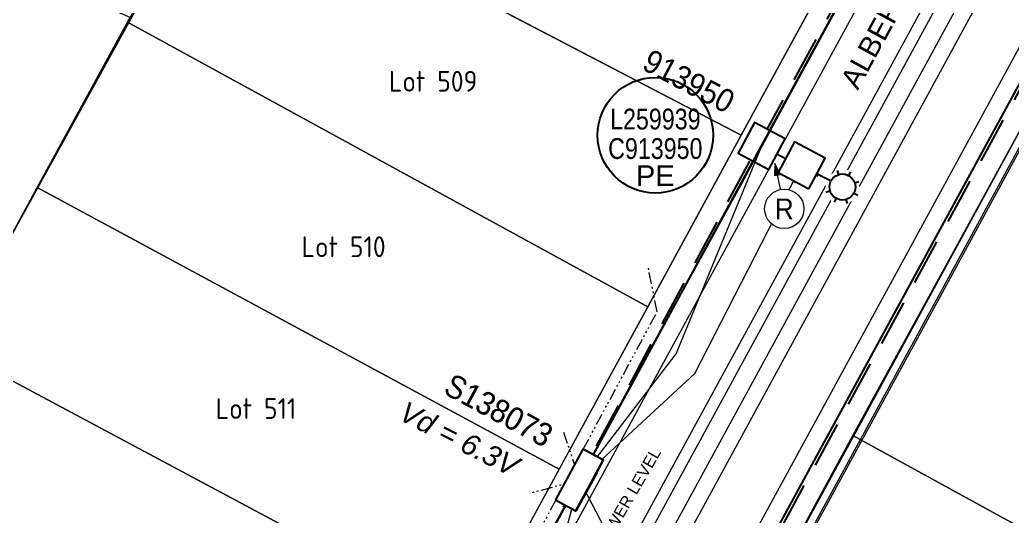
# Model space of a CAD drawing. Header units: metres. Extents: x 279683 to 1215799, y 6210454 to 24863887.
# Drawn here: x 280094.9 to 280180.8, y 6216895.8 to 6216938.7 of the extents above; entities that cross this region are included whole.
import ezdxf
from ezdxf.enums import TextEntityAlignment as Align

# ---------------------------------------------------------------- set-up
doc = ezdxf.new("R2010")
doc.units = ezdxf.units.M
doc.linetypes.add('IE Trench LV', pattern=[6, 4, -2])
doc.linetypes.add('PHANTOM2', pattern=[2.45, 1, -0.25, 0.15, -0.25, 0.15, -0.25, 0.15, -0.25])
doc.layers.get('0').update_dxf_attribs({"color": 6})
for name, color, linetype, lineweight in [('_User Miscellaneous1', 11, 'Continuous', 13), ('_User Miscellaneous6', 13, 'Continuous', 13), ('_User Miscellaneous8', 181, 'Continuous', 13), ('_User_LV_Exist', 5, 'Continuous', 25), ('Cadastre Developer_SP_NEW', 92, 'Continuous', 15), ('Cadastre Land Parcels_SP_EXT', 118, 'Continuous', 15), ('Cadastre Road Names_SP_HV_LV_SL_EXT', 211, 'Continuous', 15), ('Services_SP_NEW', 2, 'PHANTOM2', 20)]:
    doc.layers.add(name, color=color, linetype=linetype, lineweight=lineweight)
doc.layers.add('_User Miscellaneous11', color=252, linetype='Continuous', lineweight=13, transparency=0.5)
for name, color, linetype in [('Equip_SP_SL_NEW', 2, 'Continuous'), ('Mains_LV_NEW_R6', 2, 'Continuous'), ('Mains_LV_New_T84', 2, 'Cable x'), ('SupportsUG_SP_LV_NEW', 2, 'Continuous'), ('SupportsUG_SP_LV_SL_NEW', 2, 'Continuous'), ('Trench_SP_NEW', 2, 'Continuous')]:
    doc.layers.add(name, color=color, linetype=linetype)
doc.styles.add('LotNum', font='isocp.shx')
doc.styles.add('SL_LABEL', font='arial.ttf', dxfattribs={"height": 2})
doc.styles.get("Standard").update_dxf_attribs({"font": 'arial.ttf'})
doc.linetypes.add('Cable 3', pattern='A,5,-0.01,[">>",Standard,S=1.5,R=0,X=0,Y=-0.735],-2.4', length=7.41)
doc.linetypes.add('Cable New UG', pattern='A,5.5,-0.01,["X",Standard,S=1.8,R=0,X=0,Y=-0.94],-1.7', length=7.21)
doc.linetypes.add('Cable o', pattern='A,3.5,-0.01,["O",Standard,S=1.25,R=0,X=0,Y=-0.63],-1.36', length=4.87)
doc.linetypes.add('Cable x', pattern='A,4.5,-0.01,["X",Standard,S=1.25,R=0,X=0,Y=-0.65],-1.2', length=5.71)

# ---------------------------------------------------------------- blocks, each defined once
blk = doc.blocks.new('*U366')
at = {"layer": 'Services_SP_NEW'}
for points in [[(-1.839, 0.001), (1.361, 3.001)], [(1.361, -2.999), (-1.839, 0.001)]]:
    blk.add_lwpolyline(points, dxfattribs=at)
blk = doc.blocks.new('*U367')
at = {"layer": 'Services_SP_NEW', "flags": 128}
for points in [[(-15.572, -0.839), (-18.572, 1.661)], [(16.012, -0.839), (19.012, 1.661)], [(-2.499, -0.839), (-15.572, -0.839)], [(2.501, -0.839), (16.012, -0.839)]]:
    blk.add_lwpolyline(points, dxfattribs=at)
blk = doc.blocks.new('*U370')
at = {"width": 0.9}
blk.add_attdef('ASSET_NUM', text='', height=2, dxfattribs=at).set_placement((4, 2), align=Align.MIDDLE_LEFT)
for tag, p, flags in [('SUBURB', (-2, 0), 1), ('STREETNAME', (-1.8, 0), 9), ('PARENT', (-1.6, 0), 9), ('NOTES', (-1.4, 0), 9), ('LOCATION', (-1.2, 0), 9), ('LEGEND', (-1, 0), 9), ('USAGE', (-0.8, 0), 9), ('SUPPORT_TYPE', (-0.6, 0), 9), ('STATE', (-0.4, 0), 9), ('OWNED_BY', (-0.2, 0), 9)]:
    blk.add_attdef(tag, p, '', height=0.2, rotation=270, dxfattribs=dict(flags=flags))
blk.add_wipeout([(1, 2.5), (1, -2.5), (-1, -2.5), (-1, 2.5)])
blk.add_lwpolyline([(-1, 2.5), (-1, -1.25), (-1, 1.25), (-1, -2.5), (1, -2.5), (1, 2.5)], close=True)
blk = doc.blocks.new('*U326')
at = {"ltscale": 0.1}
blk.add_circle((0, 0), 5, dxfattribs=at)
at = {"insert": (0, -2.6), "char_height": 1.8, "attachment_point": 2}
blk.add_mtext('PE', dxfattribs=at)
at = {"width": 0.8}
blk.add_attdef('SNUMBER', text='', height=1.8, dxfattribs=at).set_placement((0, 0.5), align=Align.CENTER)
at = {"flags": 1}
blk.add_attdef('Z', (0, 0), '', height=0.2, dxfattribs=at)
at = {"width": 0.8}
blk.add_attdef('CNUMBER', text='', height=1.8, dxfattribs=at).set_placement((0, -0.25), align=Align.TOP_CENTER)
blk = doc.blocks.new('COLUMN_NEW')
at = {"width": 0.9, "flags": 8}
blk.add_attdef('ASSET_NUM', text='', height=2, dxfattribs=at).set_placement((4, 2), align=Align.MIDDLE_LEFT)
at = {"flags": 1}
blk.add_attdef('Z', (-2.351, -1.813), '', height=0.2, rotation=270, dxfattribs=at)
at = {"ltscale": 10}
blk.add_wipeout([(-1.5, -1.5), (-1.5, 1.5), (1.5, 1.5), (1.5, -1.5)], dxfattribs=at)
blk.add_lwpolyline([(-1.5, 1.5), (-1.5, -1.5), (1.5, -1.5), (1.5, 1.5)], close=True)
at = {"flags": 9}
for tag, p in [('NOTES', (-2, -1.813)), ('SUBURB', (-1.8, -1.813)), ('STREETNAME', (-1.6, -1.813)), ('LOCATION', (-1.4, -1.813)), ('LEGEND', (-1.2, -1.813)), ('USAGE', (-1, -1.813)), ('STATE', (-0.8, -1.813)), ('OWNED_BY', (-0.6, -1.813)), ('COLUMN_TYPE', (-0.4, -1.813)), ('STREET_CODE', (-0.2, -1.813)), ('STRUCTURE_PLANT_NUMBER', (0.031, -1.813))]:
    blk.add_attdef(tag, text='', height=0.2, rotation=270, dxfattribs=at).set_placement(p, align=Align.MIDDLE_LEFT)
blk = doc.blocks.new('*U317')
at = {"flags": 9}
for tag, p in [('LANTNUMBER', (-1.4, 2.6)), ('LOUTREACH', (-1.4, 2.2)), ('LOUTREACHVOCAB', (-1.4, 2)), ('LRATECODE', (-1.4, 1.8)), ('LREMOVE', (-1.4, 1.6)), ('LREPLACE', (-1.4, 1.4)), ('LTYPEVOCAB', (-1.4, 1)), ('LTYPE', (-1.4, 1.2)), ('LEGEND', (-1.4, 0.8)), ('SUBURB', (-1.4, 0.6)), ('STREETNAME', (-1.4, 0.4)), ('LOCATION', (-1.4, 0.2)), ('LNEW', (-6.4, 0)), ('LMASTVOCAB', (-6.2, 0)), ('LMAST', (-6, 0)), ('LLAMPVOCAB', (-5.8, 0)), ('LLAMP', (-5.6, 0)), ('LEXIST', (-5.4, 0)), ('LCHARGE3PERCENT', (-5.2, 0)), ('LCHARGE3', (-5, 0)), ('LCHARGE2PERCENT', (-4.8, 0)), ('LCHARGE2', (-4.6, 0)), ('LCHARGE1PERCENT', (-4.4, 0)), ('LCHARGE1', (-4.2, 0)), ('LCATEGORY', (-4, 0)), ('LBRACKETVOCAB', (-3.8, 0)), ('LBRACKET', (-3.6, 0)), ('LKINGHEIGHT', (-3.4, 0)), ('CREPLACE', (-3.2, 0)), ('CREMOVE', (-3, 0)), ('CNUMBER', (-2.8, 0)), ('CNEW', (-2.6, 0)), ('CEXIST', (-2.4, 0)), ('USAGE', (-2.2, 0)), ('STATE', (-2, 0)), ('OWNED_BY', (-1.8, 0)), ('ORIENTATION', (-1.6, 0)), ('OPERATING_VOLTAGE', (-1.4, 0)), ('MAINTAINED_BY', (-1.4, -0.663)), ('NOTES', (-1.4, 0)), ('NO_PHASES', (-1.2, 0)), ('LANTERN_TYPE', (-1, 0)), ('LANTERN_PURPOSE', (-0.8, 0)), ('CONTROL_TYPE', (-0.6, 0)), ('CONSTRUCTED_VOLTAGE', (-0.4, 0))]:
    blk.add_attdef(tag, text='', height=0.2, rotation=270, dxfattribs=at).set_placement(p, align=Align.MIDDLE_LEFT)
at = {"style": 'SL_LABEL', "flags": 8}
blk.add_attdef('ASSET_NUM', text='', height=1, dxfattribs=at).set_placement((7, 1), align=Align.MIDDLE_LEFT)
for tag, p, height, flags in [('OPERATED_BY', (-1.4, -0.407), 0.2, 9), ('Z', (0, 0), 0.001, 1)]:
    blk.add_attdef(tag, p, '', height=height, rotation=270, dxfattribs=dict(flags=flags))
at = {"style": 'SL_LABEL', "flags": 9}
blk.add_attdef('STREET_CODE', text='', height=0.001, rotation=270, dxfattribs=at).set_placement((0.001, 0), align=Align.MIDDLE_LEFT)
at = {"flags": 8}
blk.add_attdef('LNUMBER', text='', height=1, dxfattribs=at).set_placement((7, -1), align=Align.MIDDLE_LEFT)
blk.add_wipeout([(5.688, 0), (5.061, -1.061), (4, -1.688), (2.939, -1.061), (2.313, 0), (2.939, 1.061), (4, 1.687), (5.061, 1.061)])
for p, q in [((2.939, 1.061), (3.205, 0.795)), ((4, 1.5), (4, 1.125)), ((5.061, 1.061), (4.795, 0.795)), ((0, 0), (2.875, 0)), ((2.939, -1.061), (3.205, -0.795)), ((5.061, -1.061), (4.795, -0.795)), ((5.125, 0), (5.5, 0)), ((4, -1.125), (4, -1.5))]:
    blk.add_line(p, q)
blk.add_circle((4, 0), 1.125)
blk = doc.blocks.new('*U388')
h = blk.add_hatch(color=256)
h.dxf.hatch_style = 1
h.paths.add_polyline_path([(-0.853, 2.887), (-0.363, 2.988), (-0.811, 3.917)])
at = {"flags": 128}
blk.add_lwpolyline([(-0.853, 2.887), (-0.363, 2.988), (-0.811, 3.917), (-0.853, 2.887)], dxfattribs=at)
blk.add_wipeout([(0, 1.75), (-0.021, 1.75), (-0.043, 1.749), (-0.064, 1.749), (-0.086, 1.748), (-0.107, 1.747), (-0.129, 1.745), (-0.15, 1.744), (-0.172, 1.742), (-0.193, 1.739), (-0.214, 1.737), (-0.236, 1.734), (-0.257, 1.731), (-0.278, 1.728), (-0.299, 1.724), (-0.32, 1.72), (-0.341, 1.716), (-0.362, 1.712), (-0.383, 1.707), (-0.404, 1.703), (-0.425, 1.698), (-0.446, 1.692), (-0.467, 1.687), (-0.487, 1.681), (-0.508, 1.675), (-0.529, 1.668), (-0.549, 1.662), (-0.569, 1.655), (-0.59, 1.648), (-0.61, 1.64), (-0.63, 1.633), (-0.65, 1.625), (-0.67, 1.617), (-0.689, 1.608), (-0.709, 1.6), (-0.729, 1.591), (-0.748, 1.582), (-0.768, 1.573), (-0.787, 1.563), (-0.806, 1.553), (-0.825, 1.543), (-0.844, 1.533), (-0.863, 1.523), (-0.881, 1.512), (-0.9, 1.501), (-0.918, 1.49), (-0.936, 1.478), (-0.954, 1.467), (-0.972, 1.455), (-0.99, 1.443), (-1.008, 1.431), (-1.025, 1.418), (-1.042, 1.406), (-1.06, 1.393), (-1.077, 1.38), (-1.094, 1.366), (-1.11, 1.353), (-1.127, 1.339), (-1.143, 1.325), (-1.159, 1.311), (-1.175, 1.297), (-1.191, 1.282), (-1.207, 1.267), (-1.222, 1.253), (-1.237, 1.237), (-1.253, 1.222), (-1.267, 1.207), (-1.282, 1.191), (-1.297, 1.175), (-1.311, 1.159), (-1.325, 1.143), (-1.339, 1.127), (-1.353, 1.11), (-1.366, 1.094), (-1.38, 1.077), (-1.393, 1.06), (-1.406, 1.042), (-1.418, 1.025), (-1.431, 1.008), (-1.443, 0.99), (-1.455, 0.972), (-1.467, 0.954), (-1.478, 0.936), (-1.49, 0.918), (-1.501, 0.9), (-1.512, 0.881), (-1.523, 0.863), (-1.533, 0.844), (-1.543, 0.825), (-1.553, 0.806), (-1.563, 0.787), (-1.573, 0.768), (-1.582, 0.748), (-1.591, 0.729), (-1.6, 0.709), (-1.608, 0.689), (-1.617, 0.67), (-1.625, 0.65), (-1.633, 0.63), (-1.64, 0.61), (-1.648, 0.59), (-1.655, 0.569), (-1.662, 0.549), (-1.668, 0.529), (-1.675, 0.508), (-1.681, 0.487), (-1.687, 0.467), (-1.692, 0.446), (-1.698, 0.425), (-1.703, 0.404), (-1.707, 0.383), (-1.712, 0.362), (-1.716, 0.341), (-1.72, 0.32), (-1.724, 0.299), (-1.728, 0.278), (-1.731, 0.257), (-1.734, 0.236), (-1.737, 0.214), (-1.739, 0.193), (-1.742, 0.172), (-1.744, 0.15), (-1.745, 0.129), (-1.747, 0.107), (-1.748, 0.086), (-1.749, 0.064), (-1.749, 0.043), (-1.75, 0.021), (-1.75, 0), (-1.75, -0.021), (-1.749, -0.043), (-1.749, -0.064), (-1.748, -0.086), (-1.747, -0.107), (-1.745, -0.129), (-1.744, -0.15), (-1.742, -0.172), (-1.739, -0.193), (-1.737, -0.214), (-1.734, -0.236), (-1.731, -0.257), (-1.728, -0.278), (-1.724, -0.299), (-1.72, -0.32), (-1.716, -0.341), (-1.712, -0.362), (-1.707, -0.383), (-1.703, -0.404), (-1.698, -0.425), (-1.692, -0.446), (-1.687, -0.467), (-1.681, -0.487), (-1.675, -0.508), (-1.668, -0.529), (-1.662, -0.549), (-1.655, -0.569), (-1.648, -0.59), (-1.64, -0.61), (-1.633, -0.63), (-1.625, -0.65), (-1.617, -0.67), (-1.608, -0.689), (-1.6, -0.709), (-1.591, -0.729), (-1.582, -0.748), (-1.573, -0.768), (-1.563, -0.787), (-1.553, -0.806), (-1.543, -0.825), (-1.533, -0.844), (-1.523, -0.863), (-1.512, -0.881), (-1.501, -0.9), (-1.49, -0.918), (-1.478, -0.936), (-1.467, -0.954), (-1.455, -0.972), (-1.443, -0.99), (-1.431, -1.008), (-1.418, -1.025), (-1.406, -1.042), (-1.393, -1.06), (-1.38, -1.077), (-1.366, -1.094), (-1.353, -1.11), (-1.339, -1.127), (-1.325, -1.143), (-1.311, -1.159), (-1.297, -1.175), (-1.282, -1.191), (-1.267, -1.207), (-1.253, -1.222), (-1.237, -1.237), (-1.222, -1.253), (-1.207, -1.267), (-1.191, -1.282), (-1.175, -1.297), (-1.159, -1.311), (-1.143, -1.325), (-1.127, -1.339), (-1.11, -1.353), (-1.094, -1.366), (-1.077, -1.38), (-1.06, -1.393), (-1.042, -1.406), (-1.025, -1.418), (-1.008, -1.431), (-0.99, -1.443), (-0.972, -1.455), (-0.954, -1.467), (-0.936, -1.478), (-0.918, -1.49), (-0.9, -1.501), (-0.881, -1.512), (-0.863, -1.523), (-0.844, -1.533), (-0.825, -1.543), (-0.806, -1.553), (-0.787, -1.563), (-0.768, -1.573), (-0.748, -1.582), (-0.729, -1.591), (-0.709, -1.6), (-0.689, -1.608), (-0.67, -1.617), (-0.65, -1.625), (-0.63, -1.633), (-0.61, -1.64), (-0.59, -1.648), (-0.569, -1.655), (-0.549, -1.662), (-0.529, -1.668), (-0.508, -1.675), (-0.487, -1.681), (-0.467, -1.687), (-0.446, -1.692), (-0.425, -1.698), (-0.404, -1.703), (-0.383, -1.707), (-0.362, -1.712), (-0.341, -1.716), (-0.32, -1.72), (-0.299, -1.724), (-0.278, -1.728), (-0.257, -1.731), (-0.236, -1.734), (-0.214, -1.737), (-0.193, -1.739), (-0.172, -1.742), (-0.15, -1.744), (-0.129, -1.745), (-0.107, -1.747), (-0.086, -1.748), (-0.064, -1.749), (-0.043, -1.749), (-0.021, -1.75), (0, -1.75), (0.021, -1.75), (0.043, -1.749), (0.064, -1.749), (0.086, -1.748), (0.107, -1.747), (0.129, -1.745), (0.15, -1.744), (0.172, -1.742), (0.193, -1.739), (0.214, -1.737), (0.236, -1.734), (0.257, -1.731), (0.278, -1.728), (0.299, -1.724), (0.32, -1.72), (0.341, -1.716), (0.362, -1.712), (0.383, -1.707), (0.404, -1.703), (0.425, -1.698), (0.446, -1.692), (0.467, -1.687), (0.487, -1.681), (0.508, -1.675), (0.529, -1.668), (0.549, -1.662), (0.569, -1.655), (0.59, -1.648), (0.61, -1.64), (0.63, -1.633), (0.65, -1.625), (0.67, -1.617), (0.689, -1.608), (0.709, -1.6), (0.729, -1.591), (0.748, -1.582), (0.768, -1.573), (0.787, -1.563), (0.806, -1.553), (0.825, -1.543), (0.844, -1.533), (0.863, -1.523), (0.881, -1.512), (0.9, -1.501), (0.918, -1.49), (0.936, -1.478), (0.954, -1.467), (0.972, -1.455), (0.99, -1.443), (1.008, -1.431), (1.025, -1.418), (1.042, -1.406), (1.06, -1.393), (1.077, -1.38), (1.094, -1.366), (1.11, -1.353), (1.127, -1.339), (1.143, -1.325), (1.159, -1.311), (1.175, -1.297), (1.191, -1.282), (1.207, -1.267), (1.222, -1.253), (1.237, -1.237), (1.253, -1.222), (1.267, -1.207), (1.282, -1.191), (1.297, -1.175), (1.311, -1.159), (1.325, -1.143), (1.339, -1.127), (1.353, -1.11), (1.366, -1.094), (1.38, -1.077), (1.393, -1.06), (1.406, -1.042), (1.418, -1.025), (1.431, -1.008), (1.443, -0.99), (1.455, -0.972), (1.467, -0.954), (1.478, -0.936), (1.49, -0.918), (1.501, -0.9), (1.512, -0.881), (1.523, -0.863), (1.533, -0.844), (1.543, -0.825), (1.553, -0.806), (1.563, -0.787), (1.573, -0.768), (1.582, -0.748), (1.591, -0.729), (1.6, -0.709), (1.608, -0.689), (1.617, -0.67), (1.625, -0.65), (1.633, -0.63), (1.64, -0.61), (1.648, -0.59), (1.655, -0.569), (1.662, -0.549), (1.668, -0.529), (1.675, -0.508), (1.681, -0.487), (1.687, -0.467), (1.692, -0.446), (1.698, -0.425), (1.703, -0.404), (1.707, -0.383), (1.712, -0.362), (1.716, -0.341), (1.72, -0.32), (1.724, -0.299), (1.728, -0.278), (1.731, -0.257), (1.734, -0.236), (1.737, -0.214), (1.739, -0.193), (1.742, -0.172), (1.744, -0.15), (1.745, -0.129), (1.747, -0.107), (1.748, -0.086), (1.749, -0.064), (1.749, -0.043), (1.75, -0.021), (1.75, 0), (1.75, 0.021), (1.749, 0.043), (1.749, 0.064), (1.748, 0.086), (1.747, 0.107), (1.745, 0.129), (1.744, 0.15), (1.742, 0.172), (1.739, 0.193), (1.737, 0.214), (1.734, 0.236), (1.731, 0.257), (1.728, 0.278), (1.724, 0.299), (1.72, 0.32), (1.716, 0.341), (1.712, 0.362), (1.707, 0.383), (1.703, 0.404), (1.698, 0.425), (1.692, 0.446), (1.687, 0.467), (1.681, 0.487), (1.675, 0.508), (1.668, 0.529), (1.662, 0.549), (1.655, 0.569), (1.648, 0.59), (1.64, 0.61), (1.633, 0.63), (1.625, 0.65), (1.617, 0.67), (1.608, 0.689), (1.6, 0.709), (1.591, 0.729), (1.582, 0.748), (1.573, 0.768), (1.563, 0.787), (1.553, 0.806), (1.543, 0.825), (1.533, 0.844), (1.523, 0.863), (1.512, 0.881), (1.501, 0.9), (1.49, 0.918), (1.478, 0.936), (1.467, 0.954), (1.455, 0.972), (1.443, 0.99), (1.431, 1.008), (1.418, 1.025), (1.406, 1.042), (1.393, 1.06), (1.38, 1.077), (1.366, 1.094), (1.353, 1.11), (1.339, 1.127), (1.325, 1.143), (1.311, 1.159), (1.297, 1.175), (1.282, 1.191), (1.267, 1.207), (1.253, 1.222), (1.237, 1.237), (1.222, 1.253), (1.207, 1.267), (1.191, 1.282), (1.175, 1.297), (1.159, 1.311), (1.143, 1.325), (1.127, 1.339), (1.11, 1.353), (1.094, 1.366), (1.077, 1.38), (1.06, 1.393), (1.042, 1.406), (1.025, 1.418), (1.008, 1.431), (0.99, 1.443), (0.972, 1.455), (0.954, 1.467), (0.936, 1.478), (0.918, 1.49), (0.9, 1.501), (0.881, 1.512), (0.863, 1.523), (0.844, 1.533), (0.825, 1.543), (0.806, 1.553), (0.787, 1.563), (0.768, 1.573), (0.748, 1.582), (0.729, 1.591), (0.709, 1.6), (0.689, 1.608), (0.67, 1.617), (0.65, 1.625), (0.63, 1.633), (0.61, 1.64), (0.59, 1.648), (0.569, 1.655), (0.549, 1.662), (0.529, 1.668), (0.508, 1.675), (0.487, 1.681), (0.467, 1.687), (0.446, 1.692), (0.425, 1.698), (0.404, 1.703), (0.383, 1.707), (0.362, 1.712), (0.341, 1.716), (0.32, 1.72), (0.299, 1.724), (0.278, 1.728), (0.257, 1.731), (0.236, 1.734), (0.214, 1.737), (0.193, 1.739), (0.172, 1.742), (0.15, 1.744), (0.129, 1.745), (0.107, 1.747), (0.086, 1.748), (0.064, 1.749), (0.043, 1.749), (0.021, 1.75)])
blk.add_line((-0.811, 3.917), (-0.355, 1.714))
blk.add_circle((0, 0), 1.7)
at = {"width": 0.9}
blk.add_attdef('CODE', text='', height=1.8, dxfattribs=at).set_placement((0, 0), align=Align.MIDDLE_CENTER)
at = {"flags": 1}
blk.add_attdef('Z', (0, 0), '', height=0.2, dxfattribs=at)

msp = doc.modelspace()

# ---------------------------------------------------------------- linework, layer by layer
at = {"layer": 'Cadastre Developer_SP_NEW', "flags": 128}
for points in [[(280111.948, 6216952.42), (280157.115, 6216928.888), (280157.32, 6216928.7812), (280149.2257, 6216913.934), (280104.1832, 6216938.5505)], [(280096.358, 6216924.2329), (280104.1832, 6216938.5505), (280149.2257, 6216913.934), (280141.5615, 6216899.8756)], [(280166.9752, 6216902.7985), (280185.1194, 6216935.9009), (280255.9295, 6216897.7749), (280237.4864, 6216864.1499)], [(280096.358, 6216924.2329), (280141.5615, 6216899.8756), (280134.1069, 6216886.2017), (280088.8158, 6216910.3711)], [(280080.6651, 6216895.3724), (280088.8158, 6216910.3711), (280134.1069, 6216886.2017), (280125.8376, 6216871.0335)], [(280148.4864, 6216868.7054), (280166.9752, 6216902.7985), (280237.4864, 6216864.1499), (280219.6684, 6216831.6646)]]:
    msp.add_lwpolyline(points, close=True, dxfattribs=at)
at = {"layer": 'Cadastre Land Parcels_SP_EXT', "linetype": 'Continuous'}
msp.add_lwpolyline([(280104.401, 6216938.949), (280058.248, 6216958.927), (280048.549, 6216941.092), (280092.837, 6216917.806), (280102.257, 6216935.026), (280104.401, 6216938.949)], close=True, dxfattribs=at)
at = {"layer": 'Trench_SP_NEW', "linetype": 'IE Trench LV', "flags": 128}
msp.add_lwpolyline([(280148.9625, 6217035.8804), (280149.3655, 6217035.6566), (280150.0717, 6217035.2547), (280150.7732, 6217034.8429), (280151.1798, 6217034.5985), (280152.009, 6217034.0863), (280152.7708, 6217033.5994), (280153.3003, 6217033.2515), (280155.5883, 6217031.6538), (280157.5955, 6217030.1173), (280159.3446, 6217028.6654), (280161.0684, 6217027.1208), (280163.1863, 6217025.0506), (280164.8127, 6217023.3148), (280166.089, 6217021.8516), (280167.1865, 6217020.5138), (280169.2977, 6217017.7012), (280170.1945, 6217016.3959), (280171.2369, 6217014.7804), (280172.0208, 6217013.4868), (280173.0206, 6217011.7231), (280173.714, 6217010.4129), (280174.3754, 6217009.086), (280175.0019, 6217007.7484), (280175.6521, 6217006.2628), (280176.3634, 6217004.5002), (280176.8656, 6217003.1419), (280177.3843, 6217001.6205), (280178.2249, 6216998.8104), (280178.6797, 6216997.0361), (280178.9654, 6216995.7878), (280179.3152, 6216994.0581), (280179.5973, 6216992.4243), (280179.8076, 6216990.9846), (280180.052, 6216988.8708), (280180.233, 6216986.5543), (280180.321, 6216984.3766), (280180.3308, 6216982.272), (280180.2918, 6216980.7486), (280180.1846, 6216978.7909), (280180.0565, 6216977.2667), (280179.8559, 6216975.4768), (280179.5964, 6216973.6605), (280179.3226, 6216972.0721), (280179.0493, 6216970.6947), (280178.6525, 6216968.7436), (280178.1366, 6216966.9598), (280177.4117, 6216964.5543, -0.0539431), (280168.3475, 6216945.4572), (280158.8221, 6216927.9852), (280143.1998, 6216898.9927), (280112.3102, 6216842.6686, 0.0128474), (280108.8657, 6216836.1519, 0.0906564), (280107.928, 6216831.1128, 0.081046), (280108.6437, 6216826.7262, 0.1600887), (280113.7958, 6216819.8202, 0.2135564), (280124.8637, 6216817.6737), (280126.3701, 6216818.117), (280127.3415, 6216818.5061), (280128.8219, 6216819.2757), (280130.3971, 6216820.3756), (280131.8271, 6216821.7081), (280133.3809, 6216823.7203), (280134.5945, 6216826.1235), (280135.3603, 6216828.9681), (280135.5247, 6216831.4147), (280135.2476, 6216833.8805), (280134.1401, 6216838.6195), (280133.9754, 6216841.1398), (280134.3336, 6216844.6201), (280135.4524, 6216848.187), (280136.814, 6216850.8465), (280138.081, 6216853.1705), (280140.5552, 6216857.7089), (280155.6667, 6216885.4277), (280161.3411, 6216895.8362), (280179.3043, 6216928.786), (280183.3442, 6216936.1964), (280187.3706, 6216943.5819), (280189.6331, 6216947.8815), (280190.5038, 6216949.7095), (280191.698, 6216952.4303), (280192.8415, 6216955.3275), (280193.7468, 6216957.888), (280194.8191, 6216961.3466), (280195.6535, 6216964.5088), (280195.6535, 6216964.5088)], format="xyb", dxfattribs=at)

# ---------------------------------------------------------------- block references
at = {"layer": 'Services_SP_NEW'}
for name, rotation in [('*U367', 61.68243149097687), ('*U366', 151.6824314909769)]:
    msp.add_blockref(name, (280141.7033, 6216899.7991), dxfattribs=dict(at, rotation=rotation))

# ---------------------------------------------------------------- texts
at = {"layer": 'Cadastre Developer_SP_NEW', "style": 'LotNum'}
for s, p in [('Lot 509', (280130.6361, 6216933.4382)), ('Lot 510', (280122.8857, 6216919.1192)), ('Lot 511', (280115.2983, 6216905.1233))]:
    msp.add_text(s, height=1.8, dxfattribs=at).set_placement(p, align=Align.MIDDLE_CENTER)
at = {"layer": 'Cadastre Road Names_SP_HV_LV_SL_EXT'}
msp.add_text('ALBERT ST', height=1.8, rotation=61.345837, dxfattribs=at).set_placement((280167.4039, 6216932.6069))

# ---------------------------------------------------------------- next in the draw order: block references
at = {"layer": 'Equip_SP_SL_NEW', "rotation": 332.0814769029232}
msp.add_blockref('*U317', (280159.0872, 6216927.8448), dxfattribs=at)

# ---------------------------------------------------------------- next in the draw order: linework, layer by layer
at = {"layer": '_User Miscellaneous6', "lineweight": 13, "ltscale": 0.7, "transparency": 33554559, "flags": 128}
msp.add_lwpolyline([(280087.7036, 6217020.845, 0.1281457), (280088.7317, 6217024.7462, -0.1896081), (280090.8908, 6217030.1907), (280100.6901, 6217040.6611, -0.0853812), (280112.5717, 6217049.6903, -0.0994754), (280118.9997, 6217051.2334, -0.1313921), (280129.0347, 6217048.77), (280133.0754, 6217046.552), (280147.5154, 6217038.6299, -0.4299449), (280174.1962, 6216952.4252), (280111.192, 6216836.8567, 1.5189994), (280133.1426, 6216834.815, -0.2060339), (280134.607, 6216850.5585), (280186.4884, 6216945.7238, 0.3389814), (280171.6678, 6217039.0987, 0.0369518), (280164.7303, 6217043.8288), (280159.6865, 6217046.4575, 0.0260236), (280143.3352, 6217051.8339), (280134.8878, 6217054.8862, -0.1941111), (280124.2797, 6217066.6918)], format="xyb", dxfattribs=at)
at = {"layer": 'Cadastre Land Parcels_SP_EXT', "linetype": 'Continuous'}
msp.add_lwpolyline([(280166.927, 6216946.4032), (280135.406, 6216962.784), (280133.009, 6216958.385), (280125.827, 6216945.19), (280157.32, 6216928.7812), (280166.927, 6216946.4032)], close=True, dxfattribs=at)

# ---------------------------------------------------------------- next in the draw order: block references
at = {"layer": 'SupportsUG_SP_LV_SL_NEW'}
ref = msp.add_blockref('COLUMN_NEW', (280159.0872, 6216927.8448), dxfattribs=dict(at, rotation=152.0814769029231))
ref.add_attrib('ASSET_NUM', '913950', dxfattribs={"layer": '0', "height": 2, "rotation": 152.081477, "text_generation_flag": 6, "width": 0.9}).set_placement((280156.4892, 6216931.4849), align=Align.MIDDLE_RIGHT)

# ---------------------------------------------------------------- next in the draw order: linework, layer by layer
at = {"layer": 'Mains_LV_NEW_R6', "color": 2, "linetype": 'Cable New UG', "lineweight": 0, "flags": 128}
msp.add_lwpolyline([(280143.3218, 6216898.9262), (280151.6711, 6216909.8655), (280159.0872, 6216927.8448)], dxfattribs=at)
at = {"layer": 'Mains_LV_New_T84', "color": 2, "linetype": 'Cable New UG', "flags": 128}
msp.add_lwpolyline([(280183.3558, 6216936.8443), (280179.7339, 6216930.2008), (280170.8478, 6216913.901), (280160.4124, 6216894.7596), (280146.8094, 6216869.8077)], dxfattribs=at)

# ---------------------------------------------------------------- next in the draw order: block references
at = {"layer": '_User_LV_Exist', "linetype": 'ByBlock', "lineweight": -2}
msp.add_blockref('*U326', (280149.8732, 6216928.7674), dxfattribs=at).add_auto_attribs({'SNUMBER': 'L259939', 'CNUMBER': 'C913950'})

# ---------------------------------------------------------------- next in the draw order: block references
at = {"layer": 'SupportsUG_SP_LV_NEW', "ltscale": 10}
ref = msp.add_blockref('*U370', (280143.3225, 6216898.9275), dxfattribs=dict(at, rotation=151.6824314909769))
ref.add_attrib('ASSET_NUM', 'S138073', dxfattribs={"layer": '0', "height": 2, "rotation": 151.682432, "text_generation_flag": 6, "width": 0.9}).set_placement((280140.7499, 6216902.5856), align=Align.MIDDLE_RIGHT)

# ---------------------------------------------------------------- next in the draw order: linework, layer by layer
at = {"layer": '_User Miscellaneous11', "color": 0}
for points in [[(280151.4161, 6217050.9736), (280151.9864, 6217050.8708), (280153.2455, 6217050.644, -0.0128493), (280157.4225, 6217049.8038, -0.093311), (280169.3066, 6217044.0899), (280169.3066, 6217044.0899, -0.2935663), (280197.7398, 6216965.9965, -0.0713377), (280189.5613, 6216944.0486), (280185.6842, 6216936.937), (280167.4953, 6216903.5733), (280149.7851, 6216871.0875), (280137.68, 6216848.8832, 0.1120787), (280135.6899, 6216841.8541, 0.0856697), (280136.4719, 6216835.8948, -0.3637328), (280129.0091, 6216817.4294)], [(280129.0091, 6216817.4294, -0.0403962), (280126.7139, 6216816.4366, -0.2575362), (280111.9728, 6216819.0676, -0.1768911), (280106.5061, 6216828.1895, -0.0847806), (280106.3987, 6216833.4072, -0.0878628), (280108.119, 6216838.532), (280111.6807, 6216845.0656), (280119.2999, 6216859.0415), (280126.9192, 6216873.0174), (280134.5384, 6216886.9932), (280142.1576, 6216900.9691), (280149.7768, 6216914.945), (280157.32, 6216928.7812), (280171.1234, 6216954.1004, 0.0469529), (280175.6675, 6216964.6917, 0.1731061), (280174.801, 6217003.8269, 0.1894648), (280145.5587, 6217035.7313), (280145.5587, 6217035.7313), (280145.4769, 6217035.7761)]]:
    msp.add_lwpolyline(points, format="xyb", dxfattribs=at)
msp.add_lwpolyline([(280156.5817, 6216951.8043), (280166.927, 6216946.4032), (280157.32, 6216928.7812), (280111.948, 6216952.42), (280040.1927, 6216822.3552), (280034.5344, 6216812.6131), (280124.4453, 6216749.2333)], dxfattribs=at)
at = {"layer": '_User Miscellaneous6', "lineweight": 13, "ltscale": 0.7, "transparency": 33554559, "flags": 128}
msp.add_lwpolyline([(280149.9587, 6217044.5296, 0.8148086), (280149.5555, 6217042.7377, -0.4390735), (280178.5864, 6216950.0318), (280130.2736, 6216861.4124, 0.1703036), (280129.5272, 6216856.8388), (280129.9679, 6216854.3553, 0.7089582), (280130.8992, 6216854.2033), (280182.0984, 6216948.1171, 0.359552), (280166.3456, 6217036.9068, 0.0513896), (280155.9254, 6217042.6354), (280149.9587, 6217044.5296)], format="xyb", dxfattribs=at)
msp.add_lwpolyline([(280163.9383, 6217034.9205), (280163.9383, 6217034.9205, -0.3628562), (280179.4644, 6216949.5531), (280131.1516, 6216860.9337), (280132.5564, 6216860.1679), (280180.8692, 6216948.7873, 0.3634775), (280164.9245, 6217036.092)], format="xyb", close=True, dxfattribs=at)
at = {"layer": '_User_LV_Exist', "linetype": 'Cable New UG', "flags": 128}
msp.add_lwpolyline([(280112.5124, 6216842.4577), (280121.3646, 6216858.6952), (280123.1115, 6216861.8996), (280127.3821, 6216869.7331), (280130.2476, 6216874.9893), (280131.8987, 6216878.0179), (280133.2396, 6216880.4775), (280136.6609, 6216886.7531), (280140.1618, 6216893.1749), (280143.3037, 6216898.9379)], dxfattribs=at)
at = {"layer": '_User_LV_Exist', "linetype": 'Cable o', "lineweight": 0, "flags": 128}
msp.add_lwpolyline([(280143.3037, 6216898.9379), (280145.4426, 6216894.821), (280142.3219, 6216888.3463), (280139.5105, 6216882.8507)], dxfattribs=at)
at = {"layer": 'Mains_LV_NEW_R6', "color": 2, "linetype": 'Cable New UG', "lineweight": 0, "flags": 128}
msp.add_lwpolyline([(280143.3225, 6216898.9275), (280142.145, 6216894.6784), (280139.2165, 6216889.3067), (280135.6982, 6216885.0696)], dxfattribs=at)
at = {"layer": 'Mains_LV_New_T84', "color": 2, "linetype": 'Cable New UG', "flags": 128}
for points in [[(280143.3228, 6216898.9265), (280147.834, 6216907.2028), (280152.1193, 6216915.0633), (280157.1788, 6216924.344), (280161.4291, 6216932.1401), (280169.8257, 6216947.5418), (280172.8794, 6216953.1431), (280173.6638, 6216954.6284), (280174.8954, 6216957.1752), (280175.9903, 6216959.7203), (280176.959, 6216962.2706), (280177.4243, 6216963.6279), (280178.1876, 6216966.0483), (280178.9451, 6216968.6773)], [(280112.5312, 6216842.4473), (280121.3834, 6216858.6847), (280123.1303, 6216861.8892), (280127.4009, 6216869.7227), (280130.2664, 6216874.9789), (280131.9175, 6216878.0074), (280133.2584, 6216880.4671), (280136.6797, 6216886.7427), (280140.1807, 6216893.1644), (280143.3225, 6216898.9275)]]:
    msp.add_lwpolyline(points, dxfattribs=at)

# ---------------------------------------------------------------- next in the draw order: block references
at = {"layer": '_User_LV_Exist', "rotation": 332.0814769029232}
msp.add_blockref('*U317', (280162.5368, 6216926.1622), dxfattribs=at)

# ---------------------------------------------------------------- next in the draw order: linework, layer by layer
at = {"layer": '_User_LV_Exist', "linetype": 'Cable New UG', "lineweight": 0}
msp.add_line((280183.337, 6216936.8548), (280146.7906, 6216869.8181), dxfattribs=at)
at = {"layer": '_User_LV_Exist', "linetype": 'Cable New UG', "flags": 128}
msp.add_lwpolyline([(280143.304, 6216898.9369), (280147.8152, 6216907.2133), (280152.1004, 6216915.0737), (280157.16, 6216924.3544), (280161.4103, 6216932.1506), (280169.8069, 6216947.5523), (280172.8606, 6216953.1535), (280173.645, 6216954.6388), (280174.8765, 6216957.1857), (280175.9715, 6216959.7307), (280176.9402, 6216962.281), (280177.4055, 6216963.6383), (280178.1688, 6216966.0587), (280178.9262, 6216968.6877)], dxfattribs=at)
at = {"layer": '_User_LV_Exist', "linetype": 'Cable o', "lineweight": 0, "flags": 128}
msp.add_lwpolyline([(280143.303, 6216898.9367), (280153.2829, 6216908.1453), (280162.5368, 6216926.1622)], dxfattribs=at)

# ---------------------------------------------------------------- next in the draw order: block references
at = {"layer": '_User_LV_Exist', "rotation": 152.0814769029231}
msp.add_blockref('COLUMN_NEW', (280162.5368, 6216926.1622), dxfattribs=at)
at = {"layer": '_User_LV_Exist', "ltscale": 10}
ref = msp.add_blockref('*U370', (280143.3037, 6216898.9379), dxfattribs=dict(at, rotation=151.6824314909769))
ref.add_attrib('ASSET_NUM', '138073', dxfattribs={"layer": '0', "height": 2, "rotation": 151.682432, "text_generation_flag": 6, "width": 0.9}).set_placement((280140.7311, 6216902.596), align=Align.MIDDLE_RIGHT)

# ---------------------------------------------------------------- next in the draw order: block references
at = {"layer": '_User Miscellaneous1'}
msp.add_blockref('*U388', (280161.0389, 6216922.3932), dxfattribs=at).add_auto_attribs({'CODE': 'R'})

# ---------------------------------------------------------------- next in the draw order: texts
at = {"layer": '_User Miscellaneous6', "lineweight": 0, "insert": (280142.3667, 6216889.5048), "char_height": 1, "attachment_point": 1, "rotation": 59.792302}
msp.add_mtext_dynamic_manual_height_columns('ROAD LOWER LEVEL', width=15.138372, gutter_width=1.3552, heights=[0], dxfattribs=at)
at = {"layer": '_User_LV_Exist', "linetype": 'Cable 3', "insert": (280132.8882, 6216902.4834), "char_height": 1.8, "attachment_point": 5, "rotation": 332.977992}
msp.add_mtext('{\\fArial|b0|i1|c0|p34;Vd = 6.3V}', dxfattribs=at)

# ---------------------------------------------------------------- next in the draw order: linework, layer by layer
at = {"layer": '_User Miscellaneous8', "linetype": 'Continuous', "ltscale": 0.75}
for points in [[(280146.0132, 6216862.7706), (280173.6796, 6216913.5188), (280196.1481, 6216954.8854), (280200.944, 6216977.4007)], [(280146.1449, 6216862.6988), (280173.8114, 6216913.4471), (280196.2903, 6216954.8329), (280201.0907, 6216977.3695)]]:
    msp.add_lwpolyline(points, dxfattribs=at)

doc.saveas('drawing.dxf')
